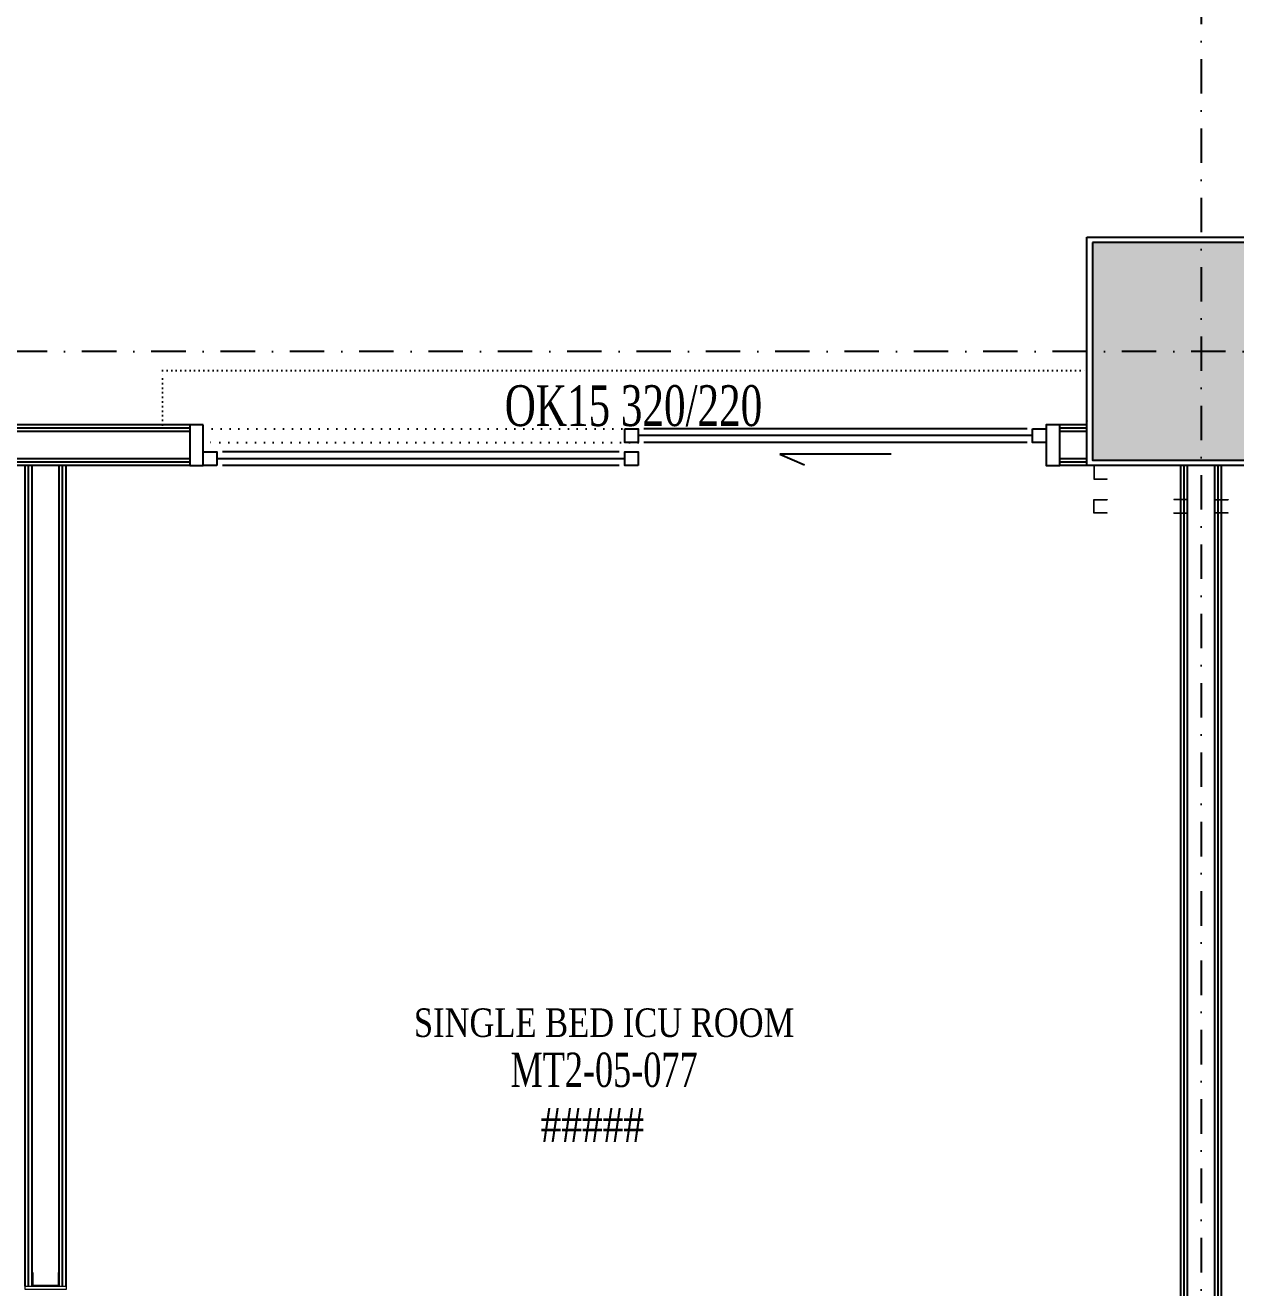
# Model space of a CAD drawing. Header units: inches. Extents: x -772 to 6765, y -813 to 4093.
# Drawn here: x 2117.5 to 2562.8, y 505.7 to 969.9 of the extents above; entities that cross this region are included whole.
import ezdxf
from ezdxf.enums import TextEntityAlignment as Align

# ---------------------------------------------------------------- set-up
doc = ezdxf.new("R2010")
doc.units = ezdxf.units.IN
doc.header["$MEASUREMENT"] = 0
doc.set_wipeout_variables(frame=1)
doc.linetypes.add('DASHDOT', pattern=[25.4, 12.7, -6.35, 0, -6.35])
doc.linetypes.add('DOT2', pattern=[3.175, 0, -3.175])
for name, color, linetype, lineweight in [('Dc 50', 62, 'Continuous', 18), ('Sedef İnşaat_Beyaz Alçıpanel', 7, 'Continuous', 18), ('Sedef İnşaat_KDP100', 40, 'Continuous', 18), ('Zena_DC 50', 62, 'Continuous', 18)]:
    doc.layers.add(name, color=color, linetype=linetype, lineweight=lineweight)
for name, color, linetype in [('FHM_BEYAZ ALÇIPAN', 7, 'Continuous'), ('FHM_WAL_Siva', 30, 'Continuous'), ('H_GAP_Cam', 153, 'Continuous'), ('H_GAP_Kapi_', 120, 'Continuous'), ('H_GAP_KapiIzdusum', 8, 'DOT2'), ('H_GAP_PozKapi', 9, 'Continuous'), ('H_GAP_WipeoutKapi', 255, 'DOT2'), ('H_ROM_MahalEng', 61, 'Continuous'), ('H_ROM_MahalNumarasi', 61, 'Continuous'), ('H_STR_Aks', 250, 'DASHDOT'), ('H_STR_Betonarme', 4, 'Continuous'), ('H_STR_BetonarmeTarama', 251, 'Continuous')]:
    doc.layers.add(name, color=color, linetype=linetype)
doc.styles.add('HG', font='times.ttf')
doc.styles.add('HG_POZ', font='times.ttf')
doc.styles.add('XR_IZM_MH_PLN_04_ROM$0$HG', font='times.ttf')

# ---------------------------------------------------------------- blocks, each defined once
blk = doc.blocks.new('Dc 50')
at = {"layer": 'Dc 50'}
for p, q in [((7173.41, 10465.73), (7168.41, 10465.73)), ((7168.41, 10465.73), (7168.41, 10460.73)), ((7173.41, 10465.58), (7168.56, 10465.58)), ((7168.56, 10465.58), (7168.56, 10460.88)), ((7173.41, 10465.73), (7173.41, 10465.58)), ((7168.41, 10460.73), (7173.41, 10460.73)), ((7168.56, 10460.88), (7173.41, 10460.88)), ((7173.41, 10460.73), (7173.41, 10460.88))]:
    blk.add_line(p, q, dxfattribs=at)
blk = doc.blocks.new('*U44')
at = {"layer": 'H_GAP_PozKapi', "color": 132, "style": 'HG_POZ', "width": 0.7}
blk.add_attdef('KAPIPOZ', text='', height=15, dxfattribs=at).set_placement((156.79, -22.06), align=Align.MIDDLE)
at = {"ltscale": 50}
blk.add_wipeout([(0, 3.5), (320, 3.5), (320, -18.5), (0, -18.5)], dxfattribs=at).dxf.layer = 'H_GAP_WipeoutKapi'
for points in [[(0, -15), (5, -15), (5, 0), (0, 0)], [(155, 0), (160, 0), (160, -5), (155, -5)], [(310, 0), (315, 0), (315, -5), (310, -5)], [(315, -15), (320, -15), (320, 0), (315, 0)], [(10, -13.5), (5, -13.5), (5, -8.5), (10, -8.5)], [(160, -13.5), (155, -13.5), (155, -8.5), (160, -8.5)]]:
    blk.add_lwpolyline(points, close=True)
at = {"layer": 'H_GAP_Cam'}
for p, q in [((162, 0), (308, 0)), ((62, -4.16), (103, -4.16)), ((103, -4.16), (93.83, -0.33)), ((160, -2.5), (310, -2.5)), ((12, -8.5), (153, -8.5)), ((162, -5), (308, -5)), ((10, -11), (155, -11)), ((12, -13.5), (153, -13.5))]:
    blk.add_line(p, q, dxfattribs=at)
at = {"layer": 'H_GAP_Kapi_', "linetype": 'DOT2', "ltscale": 0.5}
blk.add_lwpolyline([(330, -15), (330, -35), (-10, -35), (-10, -15)], dxfattribs=at)
at = {"layer": 'H_GAP_KapiIzdusum', "linetype": 'DOT2'}
blk.add_lwpolyline([(155, -8.5), (315, -8.5), (315, -13.5), (155, -13.5)], dxfattribs=at)
blk = doc.blocks.new('Not_Mahal')
at = {"color": 0, "style": 'XR_IZM_MH_PLN_04_ROM$0$HG', "width": 0.7}
blk.add_attdef('NO', text='', height=18, dxfattribs=at).set_placement((0, 22.5), align=Align.MIDDLE_CENTER)
blk = doc.blocks.new('KDP 100')
at = {"layer": 'Sedef İnşaat_KDP100', "linetype": 'Continuous'}
blk.add_lwpolyline([(5, 9.7), (0.35, 9.7), (0.35, 0.3), (5, 0.3), (5, 0), (0, 0), (0, 10), (5, 10)], close=True, dxfattribs=at)

msp = doc.modelspace()

# ---------------------------------------------------------------- hatches: boundary and pattern name
at = {"layer": 'H_STR_BetonarmeTarama'}
h = msp.add_hatch(color=256, dxfattribs=at)
h.dxf.hatch_style = 1
h.paths.add_polyline_path([(2510, 890), (2510, 810), (2590, 810), (2590, 890)])

# ---------------------------------------------------------------- linework, layer by layer
at = {"layer": 'FHM_BEYAZ ALÇIPAN'}
for p, q in [((2542.5, 42), (2542.5, 808)), ((2543.75, 42), (2543.75, 808)), ((2545, 42), (2545, 808)), ((2555, 42), (2555, 808)), ((2556.25, 42), (2556.25, 808)), ((2557.5, 42), (2557.5, 808))]:
    msp.add_line(p, q, dxfattribs=at)
for points in [[(2508, 823), (1742, 823)], [(2508, 821.75), (1742, 821.75)], [(2508, 820.5), (1742, 820.5)], [(2508, 810.5), (1742, 810.5)], [(2508, 809.25), (1742, 809.25)], [(2508, 808), (1742, 808)], [(2117.5, 506.286), (2117.5, 808)], [(2118.75, 506.286), (2118.75, 808)], [(2120, 506.286), (2120, 808)], [(2130, 506.286), (2130, 808)], [(2131.25, 506.286), (2131.25, 808)], [(2132.5, 506.286), (2132.5, 808)]]:
    msp.add_lwpolyline(points, dxfattribs=at)
at = {"layer": 'FHM_WAL_Siva'}
msp.add_lwpolyline([(2508, 892), (2592, 892), (2592, 808), (2508, 808)], close=True, dxfattribs=at)
at = {"layer": 'H_STR_Aks'}
for p, q in [((2550, 4043.005), (2550, -712.77)), ((6664.509, 850), (-659.052, 850))]:
    msp.add_line(p, q, dxfattribs=at)
at = {"layer": 'H_STR_Betonarme'}
msp.add_lwpolyline([(2510, 890), (2510, 810), (2590, 810), (2590, 890)], close=True, dxfattribs=at)
at = {"layer": 'Sedef İnşaat_Beyaz Alçıpanel'}
msp.add_lwpolyline([(2117.5, 506.286), (2132.5, 506.286), (2132.5, 505.036), (2117.5, 505.036), (2117.5, 506.286)], dxfattribs=at)

# ---------------------------------------------------------------- block references
at = {"layer": 'H_ROM_MahalNumarasi'}
ref = msp.add_blockref('Not_Mahal', (2330.411, 585.818), dxfattribs=dict(at, xscale=0.7, yscale=0.7))
ref.add_attrib('ROOMNAME', 'SINGLE BED ICU ROOM', dxfattribs={"layer": 'H_ROM_MahalEng', "height": 10.5, "style": 'HG', "width": 0.8}).set_placement((2330.411, 603.143), align=Align.MIDDLE_CENTER)
ref.add_attrib('NO', 'MT2-05-077', dxfattribs={"layer": '0', "color": 0, "height": 12.6, "style": 'HG', "width": 0.7}).set_placement((2330.411, 585.818), align=Align.MIDDLE_CENTER)
ref.add_attrib('ALAN', '#####', dxfattribs={"layer": '0', "color": 0, "height": 12.6, "style": 'HG', "width": 0.8}).set_placement((2345.111, 565.518), align=Align.MIDDLE_RIGHT)
at = {"layer": 'Sedef İnşaat_KDP100', "rotation": 90.00000000000001}
msp.add_blockref('KDP 100', (2130, 506.286), dxfattribs=at)
at = {"layer": 'Zena_DC 50'}
msp.add_blockref('Dc 50', (-4657.91, -9657.73), dxfattribs=at)
at = {"layer": 'Zena_DC 50', "xscale": -1, "rotation": 180}
for p in [(-4657.91, 11256.23), (-4613.41, 11256.23)]:
    msp.add_blockref('Dc 50', p, dxfattribs=at)
at = {"layer": 'Zena_DC 50', "rotation": 180}
msp.add_blockref('Dc 50', (9713.41, 11256.23), dxfattribs=at)

# ---------------------------------------------------------------- next in the draw order: block references
at = {"layer": 'H_GAP_Kapi_'}
ref = msp.add_blockref('*U44', (2498, 808), dxfattribs=dict(at, rotation=180))
ref.add_attrib('KAPIPOZ', 'OK15 320/220', dxfattribs={"layer": 'H_GAP_PozKapi', "color": 132, "height": 15, "rotation": 360, "style": 'HG_POZ', "width": 0.7}).set_placement((2341.221, 830.058), align=Align.MIDDLE)

doc.saveas('drawing.dxf')
